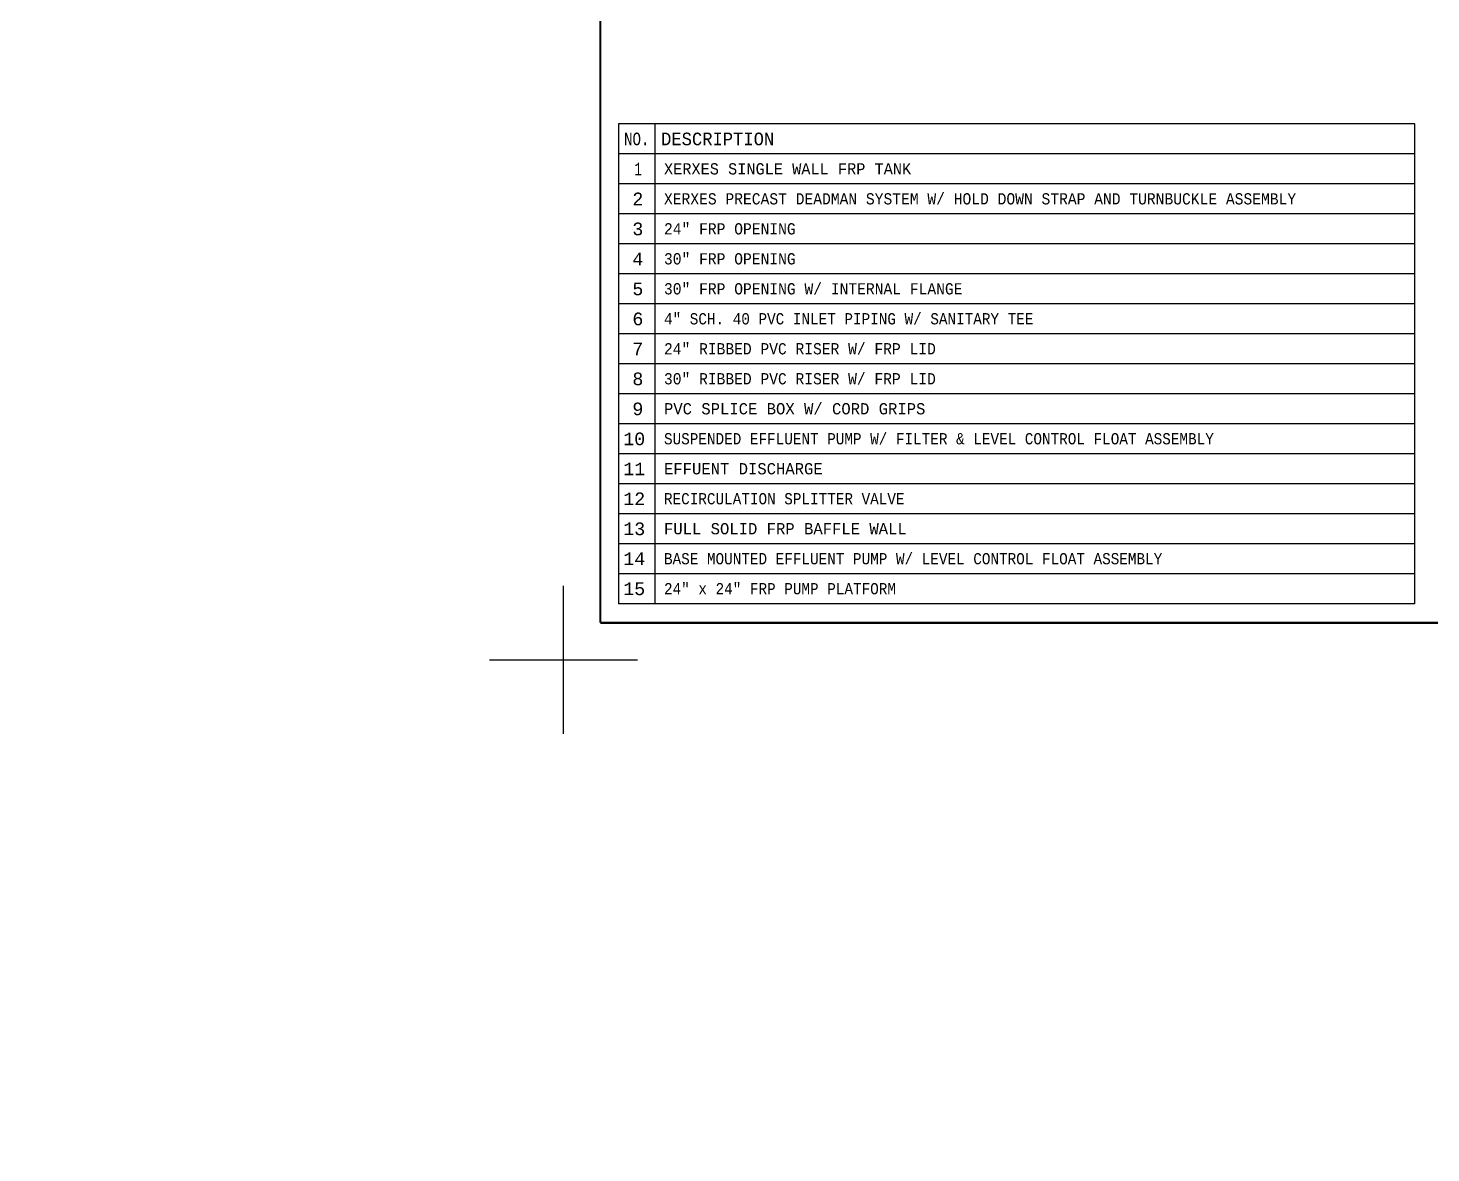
# Model space of a CAD drawing. Extents: x -63 to 400, y -73 to 137.
# Drawn here: x -7.23 to 11.72, y -6.66 to 8.53 of the extents above; entities that cross this region are included whole.
import ezdxf

# ---------------------------------------------------------------- set-up
doc = ezdxf.new("R2010")
doc.units = 0
doc.header["$MEASUREMENT"] = 0
doc.header["$PDMODE"] = 2
doc.header["$PDSIZE"] = -0.01
doc.layers.add('1', color=7, linetype='Continuous')
doc.layers.add('2', color=7, linetype='Continuous')
doc.styles.get("Standard").update_dxf_attribs({"font": 'monotxt.shx'})

msp = doc.modelspace()

# ---------------------------------------------------------------- linework, layer by layer
at = {"layer": '1', "color": 5, "linetype": 'Continuous'}
for p, q in [((11.5, 7.237), (0.743, 7.237)), ((0.743, 7.237), (0.743, 0.757)), ((1.234, 7.237), (1.234, 0.757)), ((11.5, 0.757), (11.5, 7.237)), ((11.5, 6.832), (0.743, 6.832)), ((11.5, 6.427), (0.743, 6.427)), ((11.5, 6.022), (0.743, 6.022)), ((11.5, 5.617), (0.743, 5.617)), ((11.5, 5.212), (0.743, 5.212)), ((11.5, 4.807), (0.743, 4.807)), ((11.5, 4.402), (0.743, 4.402)), ((11.5, 3.997), (0.743, 3.997)), ((11.5, 3.592), (0.743, 3.592)), ((11.5, 3.187), (0.743, 3.187)), ((11.5, 2.782), (0.743, 2.782)), ((11.5, 2.377), (0.743, 2.377)), ((11.5, 1.972), (0.743, 1.972)), ((11.5, 1.567), (0.743, 1.567)), ((11.5, 1.162), (0.743, 1.162)), ((11.5, 0.757), (0.743, 0.757))]:
    msp.add_line(p, q, dxfattribs=at)
at = {"layer": '1', "color": 5, "linetype": 'Continuous', "const_width": 0.0275}
for points in [[(0.5, 16.5), (0.5, 0.5)], [(0.5, 0.5), (21.5, 0.5)]]:
    msp.add_lwpolyline(points, dxfattribs=at)
at = {"layer": '1', "color": 1, "linetype": 'Continuous'}
msp.add_point((0, 0), dxfattribs=at)
at = {"layer": '2', "color": 5, "linetype": 'Continuous'}
msp.add_arc((10.025, 21.765), 46, 142.7671, 270, dxfattribs=at)

# ---------------------------------------------------------------- texts
at = {"layer": '1', "color": 5, "linetype": 'Continuous'}
for s, height, width, p in [('NO.', 0.1709, 0.777667, (0.818, 6.949)), ('DESCRIPTION', 0.17086, 0.939091, (1.319, 6.949)), ('1', 0.171, 0.665, (0.96, 6.544)), ('XERXES SINGLE WALL FRP TANK', 0.15188, 0.940667, (1.358, 6.555)), ('XERXES PRECAST DEADMAN SYSTEM W/ HOLD DOWN STRAP AND TURNBUCKLE ASSEMBLY', 0.15188, 0.902067, (1.358, 6.15)), ('24" FRP OPENING', 0.15188, 0.902067, (1.358, 5.745)), ('30" FRP OPENING', 0.15188, 0.902067, (1.358, 5.34)), ('30" FRP OPENING W/ INTERNAL FLANGE', 0.15188, 0.902067, (1.358, 4.935)), ('4" SCH. 40 PVC INLET PIPING W/ SANITARY TEE', 0.15188, 0.882674, (1.358, 4.53)), ('24" RIBBED PVC RISER W/ FRP LID', 0.15188, 0.900871, (1.358, 4.125)), ('30" RIBBED PVC RISER W/ FRP LID', 0.15188, 0.900871, (1.358, 3.72)), ('PVC SPLICE BOX W/ CORD GRIPS', 0.15188, 0.959167, (1.358, 3.315)), ('SUSPENDED EFFLUENT PUMP W/ FILTER & LEVEL CONTROL FLOAT ASSEMBLY', 0.15188, 0.882674, (1.358, 2.91)), ('EFFUENT DISCHARGE', 0.15188, 0.959167, (1.358, 2.505)), ('RECIRCULATION SPLITTER VALVE', 0.15188, 0.882674, (1.358, 2.1)), ('FULL SOLID FRP BAFFLE WALL', 0.15188, 0.959167, (1.358, 1.695)), ('BASE MOUNTED EFFLUENT PUMP W/ LEVEL CONTROL FLOAT ASSEMBLY', 0.15188, 0.882674, (1.358, 1.29)), ('24" x 24" FRP PUMP PLATFORM', 0.15188, 0.882674, (1.358, 0.885))]:
    msp.add_text(s, height=height, dxfattribs=dict(at, width=width)).set_placement(p)
for s, height, p in [('2', 0.171, (0.931, 6.139)), ('3', 0.171, (0.931, 5.734)), ('4', 0.171, (0.931, 5.329)), ('5', 0.171, (0.931, 4.924)), ('6', 0.171, (0.931, 4.519)), ('7', 0.171, (0.931, 4.114)), ('8', 0.171, (0.931, 3.709)), ('9', 0.171, (0.931, 3.304)), ('10', 0.1709, (0.808, 2.899)), ('11', 0.1709, (0.808, 2.494)), ('12', 0.1709, (0.808, 2.089)), ('13', 0.1709, (0.808, 1.684)), ('14', 0.1709, (0.808, 1.279)), ('15', 0.1709, (0.808, 0.874))]:
    msp.add_text(s, height=height, dxfattribs=at).set_placement(p)

doc.saveas('drawing.dxf')
